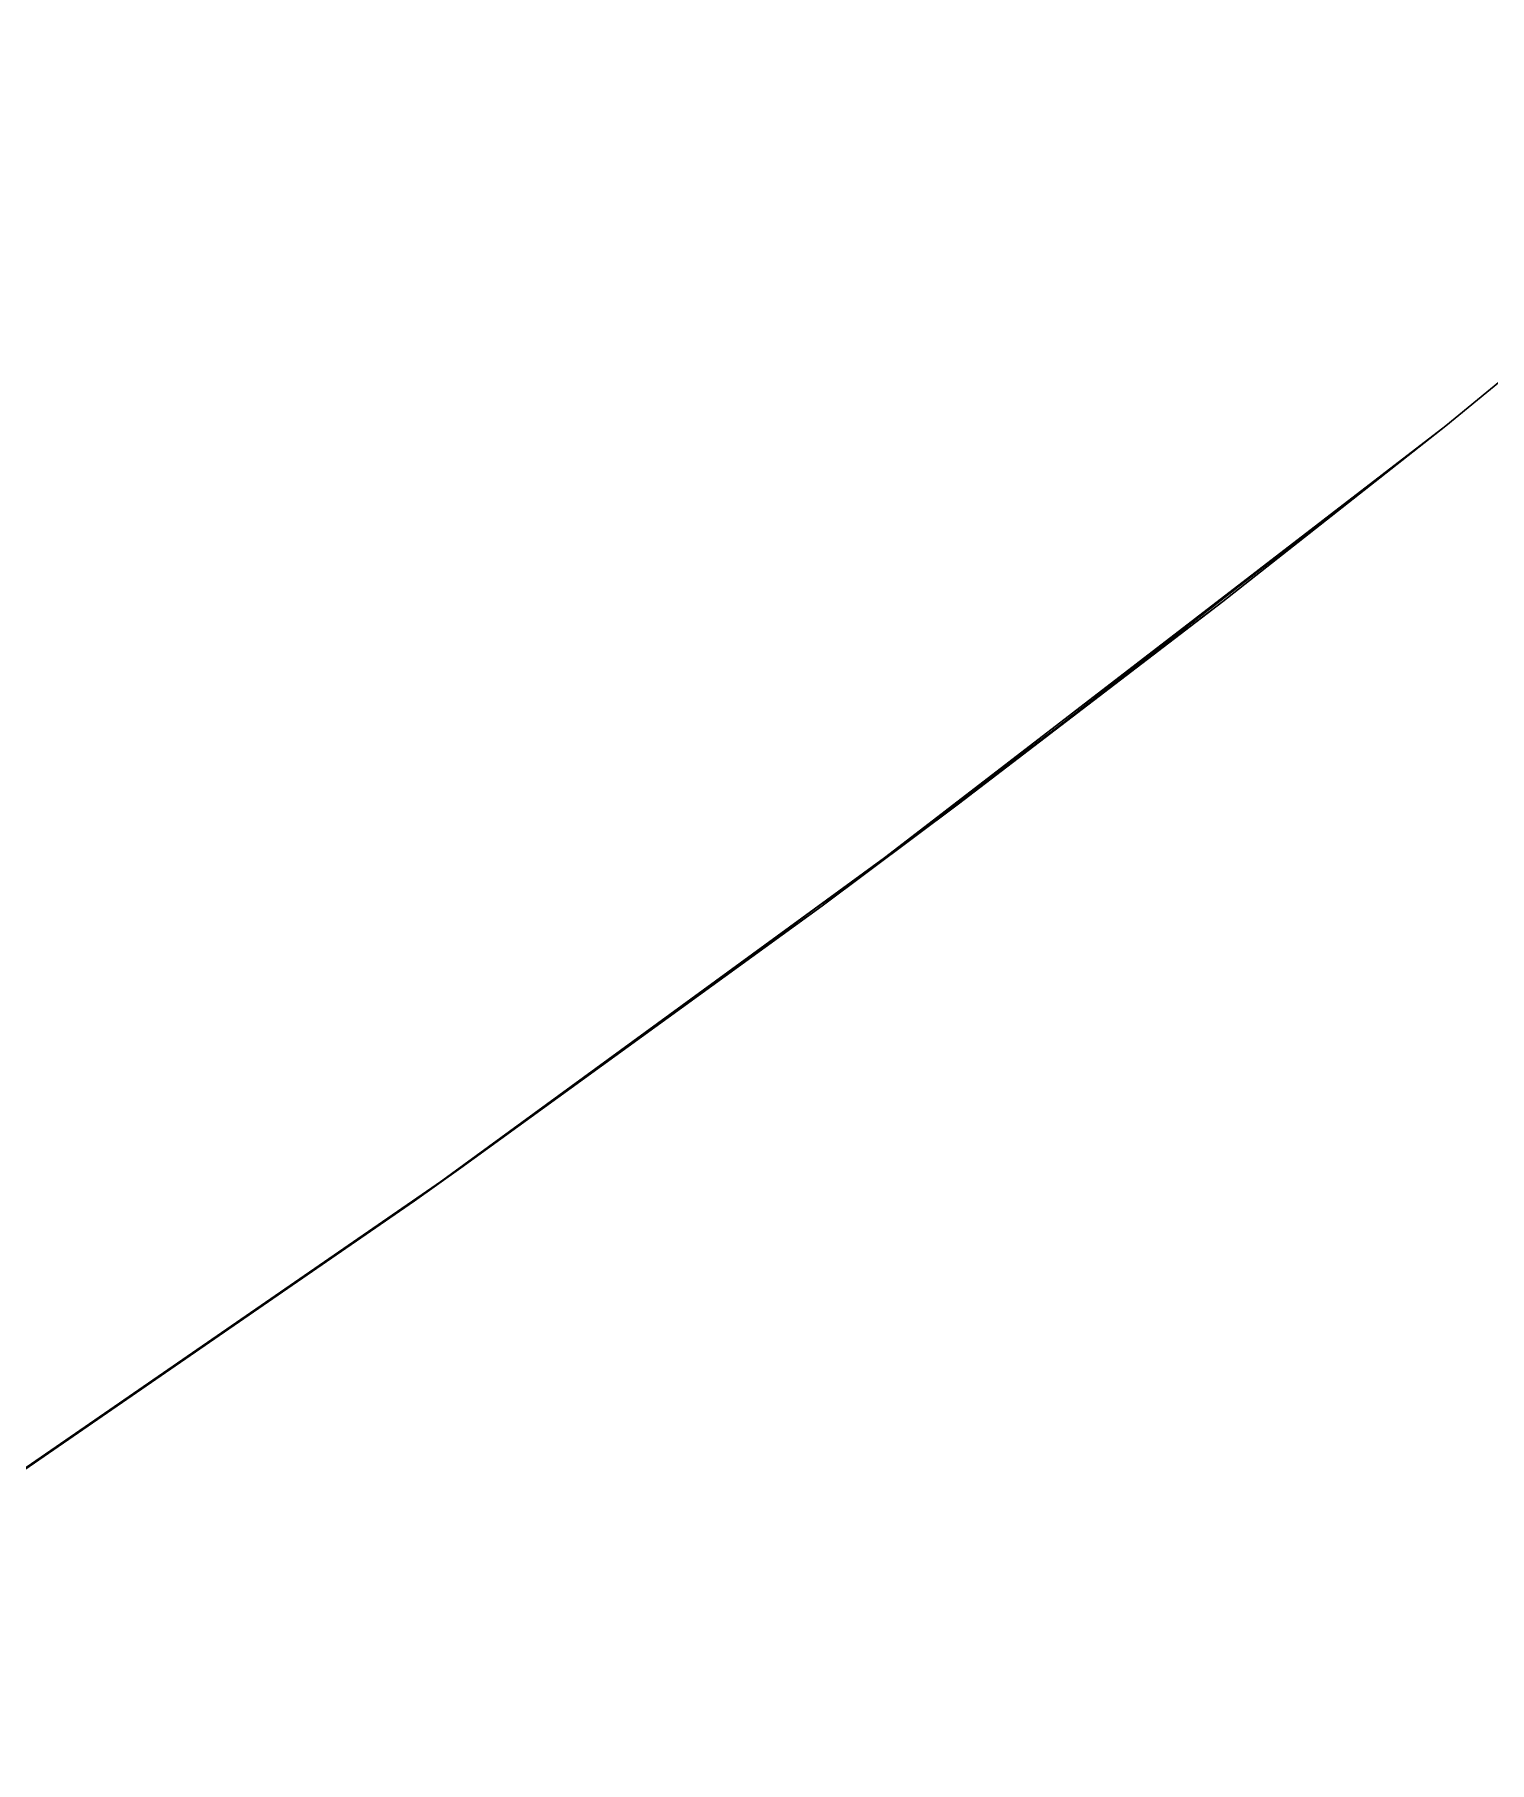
# Model space of a CAD drawing. Header units: metres. Extents: x -17.5 to 17.5, y -17.5 to 17.5.
# Drawn here: x 9.792 to 10.948, y -14.742 to -13.369 of the extents above; entities that cross this region are included whole.
import ezdxf

# ---------------------------------------------------------------- set-up
doc = ezdxf.new("R2010")
doc.units = ezdxf.units.M

msp = doc.modelspace()

# ---------------------------------------------------------------- meshes
at = {"layer": '10', "color": 1}
mesh = msp.add_polyface(dxfattribs=at)
corners = [(11.2921, -13.3693, -20), (11.2921, -13.3693, -19.5), (10.9133, -13.6803, -19.5), (10.9133, -13.6803, -20), (11.2921, -13.3693, -19), (10.9133, -13.6803, -19), (11.2921, -13.3693, -18.5), (10.9133, -13.6803, -18.5), (11.2921, -13.3693, -18), (10.9133, -13.6803, -18), (11.2921, -13.3693, -17.5), (10.9133, -13.6803, -17.5), (11.2921, -13.3693, -17), (10.9133, -13.6803, -17), (11.2921, -13.3693, -16.5), (10.9133, -13.6803, -16.5), (11.2921, -13.3693, -16), (10.9133, -13.6803, -16), (11.2921, -13.3693, 16), (11.2921, -13.3693, 16.5), (10.9133, -13.6803, 16.5), (10.9133, -13.6803, 16), (11.2921, -13.3693, 17), (10.9133, -13.6803, 17), (11.2921, -13.3693, 17.5), (10.9133, -13.6803, 17.5), (11.2921, -13.3693, 18), (10.9133, -13.6803, 18), (11.2921, -13.3693, 18.5), (10.9133, -13.6803, 18.5), (11.2921, -13.3693, 19), (10.9133, -13.6803, 19), (11.2921, -13.3693, 19.5), (10.9133, -13.6803, 19.5), (10.9133, -13.6803, 20), (10.5259, -13.9806, 20), (11.2921, -13.3693, 20)]
mesh.append_faces([[corners[k] for k in face] for face in [(0, 1, 2), (3, 0, 2), (1, 4, 5), (2, 1, 5), (4, 6, 7), (5, 4, 7), (6, 8, 9), (7, 6, 9), (8, 10, 11), (9, 8, 11), (10, 12, 13), (11, 10, 13), (12, 14, 15), (13, 12, 15), (14, 16, 17), (15, 14, 17), (18, 19, 20), (21, 18, 20), (19, 22, 23), (20, 19, 23), (22, 24, 25), (23, 22, 25), (24, 26, 27), (25, 24, 27), (26, 28, 29), (27, 26, 29), (28, 30, 31), (29, 28, 31), (30, 32, 33), (31, 30, 33), (33, 34, 35), (32, 36, 34), (33, 32, 34)]], dxfattribs={"color": 1})
mesh = msp.add_polyface(dxfattribs=at)
corners = [(10.5259, -13.9806, -20), (10.9133, -13.6803, -20), (10.5259, -13.9806, -19.5), (10.7361, -13.8197, -15.5), (10.7361, -13.8197, -15), (10.4175, -14.0615, -15), (10.7361, -13.8197, -14.5), (10.4175, -14.0615, -14.5), (10.7361, -13.8197, -14), (10.4175, -14.0615, -14), (10.7361, -13.8197, -13.5), (10.4175, -14.0615, -13.5), (10.7361, -13.8197, -13), (10.4175, -14.0615, -13), (10.7361, -13.8197, -12.5), (10.4175, -14.0615, -12.5), (10.7361, -13.8197, -12), (10.4175, -14.0615, -12), (10.7361, -13.8197, -11.5), (10.4175, -14.0615, -11.5), (10.7361, -13.8197, -11), (10.4175, -14.0615, -11), (10.7361, -13.8197, -10.5), (10.4175, -14.0615, -10.5), (10.7361, -13.8197, -10), (10.4175, -14.0615, -10), (10.7361, -13.8197, -9.5), (10.4175, -14.0615, -9.5), (10.7361, -13.8197, -9), (10.4175, -14.0615, -9), (10.7361, -13.8197, -8.5), (10.4175, -14.0615, -8.5), (10.7361, -13.8197, -8), (10.4175, -14.0615, -8), (10.7361, -13.8197, -7.5), (10.4175, -14.0615, -7.5), (10.7361, -13.8197, -7), (10.4175, -14.0615, -7), (10.7361, -13.8197, -6.5), (10.4175, -14.0615, -6.5), (10.7361, -13.8197, -6), (10.4175, -14.0615, -6), (10.7361, -13.8197, -5.5), (10.4175, -14.0615, -5.5), (10.7361, -13.8197, -5), (10.4175, -14.0615, -5), (10.7361, -13.8197, -4.5), (10.4175, -14.0615, -4.5), (10.7361, -13.8197, -4), (10.4175, -14.0615, -4), (10.7361, -13.8197, -3.5), (10.4175, -14.0615, -3.5), (10.7361, -13.8197, -3), (10.4175, -14.0615, -3), (10.7361, -13.8197, -2.5), (10.4175, -14.0615, -2.5), (10.7361, -13.8197, -2), (10.4175, -14.0615, -2), (10.7361, -13.8197, -1.5), (10.4175, -14.0615, -1.5), (10.7361, -13.8197, -1), (10.4175, -14.0615, -1), (10.7361, -13.8197, -0.5), (10.4175, -14.0615, -0.5), (10.7361, -13.8197), (10.4175, -14.0615), (10.7361, -13.8197, 0.5), (10.4175, -14.0615, 0.5), (10.7361, -13.8197, 1), (10.4175, -14.0615, 1), (10.7361, -13.8197, 1.5), (10.4175, -14.0615, 1.5), (10.7361, -13.8197, 2), (10.4175, -14.0615, 2), (10.7361, -13.8197, 2.5), (10.4175, -14.0615, 2.5), (10.7361, -13.8197, 3), (10.4175, -14.0615, 3), (10.7361, -13.8197, 3.5), (10.4175, -14.0615, 3.5), (10.7361, -13.8197, 4), (10.4175, -14.0615, 4), (10.7361, -13.8197, 4.5), (10.4175, -14.0615, 4.5), (10.7361, -13.8197, 5), (10.4175, -14.0615, 5), (10.7361, -13.8197, 5.5), (10.4175, -14.0615, 5.5), (10.7361, -13.8197, 6), (10.4175, -14.0615, 6), (10.7361, -13.8197, 6.5), (10.4175, -14.0615, 6.5), (10.7361, -13.8197, 7), (10.4175, -14.0615, 7), (10.7361, -13.8197, 7.5), (10.4175, -14.0615, 7.5), (10.7361, -13.8197, 8), (10.4175, -14.0615, 8), (10.7361, -13.8197, 8.5), (10.4175, -14.0615, 8.5), (10.7361, -13.8197, 9), (10.4175, -14.0615, 9), (10.7361, -13.8197, 9.5), (10.4175, -14.0615, 9.5), (10.7361, -13.8197, 10), (10.4175, -14.0615, 10), (10.7361, -13.8197, 10.5), (10.4175, -14.0615, 10.5), (10.7361, -13.8197, 11), (10.4175, -14.0615, 11), (10.7361, -13.8197, 11.5), (10.4175, -14.0615, 11.5), (10.7361, -13.8197, 12), (10.4175, -14.0615, 12), (10.7361, -13.8197, 12.5), (10.4175, -14.0615, 12.5), (10.7361, -13.8197, 13), (10.4175, -14.0615, 13), (10.7361, -13.8197, 13.5), (10.4175, -14.0615, 13.5), (10.7361, -13.8197, 14), (10.4175, -14.0615, 14), (10.7361, -13.8197, 14.5), (10.4175, -14.0615, 14.5), (10.7361, -13.8197, 15), (10.4175, -14.0615, 15), (10.7361, -13.8197, 15.5), (10.4175, -14.0615, 15.5), (10.5259, -13.9806, -16), (10.9133, -13.6803, -16), (10.4175, -14.0615, -15.5)]
mesh.append_faces([[corners[k] for k in face] for face in [(0, 1, 2), (3, 4, 5), (4, 6, 7), (6, 8, 9), (8, 10, 11), (10, 12, 13), (12, 14, 15), (14, 16, 17), (16, 18, 19), (18, 20, 21), (20, 22, 23), (22, 24, 25), (24, 26, 27), (26, 28, 29), (28, 30, 31), (30, 32, 33), (32, 34, 35), (34, 36, 37), (36, 38, 39), (38, 40, 41), (40, 42, 43), (42, 44, 45), (44, 46, 47), (46, 48, 49), (48, 50, 51), (50, 52, 53), (52, 54, 55), (54, 56, 57), (56, 58, 59), (58, 60, 61), (60, 62, 63), (62, 64, 65), (64, 66, 67), (66, 68, 69), (68, 70, 71), (70, 72, 73), (72, 74, 75), (74, 76, 77), (76, 78, 79), (78, 80, 81), (80, 82, 83), (82, 84, 85), (84, 86, 87), (86, 88, 89), (88, 90, 91), (90, 92, 93), (92, 94, 95), (94, 96, 97), (96, 98, 99), (98, 100, 101), (100, 102, 103), (102, 104, 105), (104, 106, 107), (106, 108, 109), (108, 110, 111), (110, 112, 113), (112, 114, 115), (114, 116, 117), (116, 118, 119), (118, 120, 121), (120, 122, 123), (122, 124, 125), (124, 126, 127), (128, 129, 130)]], dxfattribs={"color": 1})
mesh = msp.add_polyface(dxfattribs=at)
corners = [(10.9133, -13.6803, -20), (10.9133, -13.6803, -19.5), (10.5259, -13.9806, -19.5), (10.9133, -13.6803, -19), (10.5259, -13.9806, -19), (10.9133, -13.6803, -18.5), (10.5259, -13.9806, -18.5), (10.9133, -13.6803, -18), (10.5259, -13.9806, -18), (10.9133, -13.6803, -17.5), (10.5259, -13.9806, -17.5), (10.9133, -13.6803, -17), (10.5259, -13.9806, -17), (10.9133, -13.6803, -16.5), (10.5259, -13.9806, -16.5), (10.9133, -13.6803, -16), (10.5259, -13.9806, -16), (10.9133, -13.6803, 16), (10.9133, -13.6803, 16.5), (10.5259, -13.9806, 16.5), (10.5259, -13.9806, 16), (10.9133, -13.6803, 17), (10.5259, -13.9806, 17), (10.9133, -13.6803, 17.5), (10.5259, -13.9806, 17.5), (10.9133, -13.6803, 18), (10.5259, -13.9806, 18), (10.9133, -13.6803, 18.5), (10.5259, -13.9806, 18.5), (10.9133, -13.6803, 19), (10.5259, -13.9806, 19), (10.9133, -13.6803, 19.5), (10.5259, -13.9806, 19.5), (10.5259, -13.9806, 20), (10.7361, -13.8197, -15.5), (10.4175, -14.0615, -15.5), (10.7361, -13.8197, 15.5)]
mesh.append_faces([[corners[k] for k in face] for face in [(0, 1, 2), (1, 3, 4), (2, 1, 4), (3, 5, 6), (4, 3, 6), (5, 7, 8), (6, 5, 8), (7, 9, 10), (8, 7, 10), (9, 11, 12), (10, 9, 12), (11, 13, 14), (12, 11, 14), (13, 15, 16), (14, 13, 16), (17, 18, 19), (20, 17, 19), (18, 21, 22), (19, 18, 22), (21, 23, 24), (22, 21, 24), (23, 25, 26), (24, 23, 26), (25, 27, 28), (26, 25, 28), (27, 29, 30), (28, 27, 30), (29, 31, 32), (30, 29, 32), (32, 31, 33), (15, 34, 35), (36, 17, 20)]], dxfattribs={"color": 1})
mesh = msp.add_polyface(dxfattribs=at)
corners = [(10.4175, -14.0615, -15.5), (10.7361, -13.8197, -15.5), (10.4175, -14.0615, -15), (10.7361, -13.8197, -15), (10.4175, -14.0615, -14.5), (10.7361, -13.8197, -14.5), (10.4175, -14.0615, -14), (10.7361, -13.8197, -14), (10.4175, -14.0615, -13.5), (10.7361, -13.8197, -13.5), (10.4175, -14.0615, -13), (10.7361, -13.8197, -13), (10.4175, -14.0615, -12.5), (10.7361, -13.8197, -12.5), (10.4175, -14.0615, -12), (10.7361, -13.8197, -12), (10.4175, -14.0615, -11.5), (10.7361, -13.8197, -11.5), (10.4175, -14.0615, -11), (10.7361, -13.8197, -11), (10.4175, -14.0615, -10.5), (10.7361, -13.8197, -10.5), (10.4175, -14.0615, -10), (10.7361, -13.8197, -10), (10.4175, -14.0615, -9.5), (10.7361, -13.8197, -9.5), (10.4175, -14.0615, -9), (10.7361, -13.8197, -9), (10.4175, -14.0615, -8.5), (10.7361, -13.8197, -8.5), (10.4175, -14.0615, -8), (10.7361, -13.8197, -8), (10.4175, -14.0615, -7.5), (10.7361, -13.8197, -7.5), (10.4175, -14.0615, -7), (10.7361, -13.8197, -7), (10.4175, -14.0615, -6.5), (10.7361, -13.8197, -6.5), (10.4175, -14.0615, -6), (10.7361, -13.8197, -6), (10.4175, -14.0615, -5.5), (10.7361, -13.8197, -5.5), (10.4175, -14.0615, -5), (10.7361, -13.8197, -5), (10.4175, -14.0615, -4.5), (10.7361, -13.8197, -4.5), (10.4175, -14.0615, -4), (10.7361, -13.8197, -4), (10.4175, -14.0615, -3.5), (10.7361, -13.8197, -3.5), (10.4175, -14.0615, -3), (10.7361, -13.8197, -3), (10.4175, -14.0615, -2.5), (10.7361, -13.8197, -2.5), (10.4175, -14.0615, -2), (10.7361, -13.8197, -2), (10.4175, -14.0615, -1.5), (10.7361, -13.8197, -1.5), (10.4175, -14.0615, -1), (10.7361, -13.8197, -1), (10.4175, -14.0615, -0.5), (10.5259, -13.9806, 19), (10.5259, -13.9806, 19.5), (10.1302, -14.2699, 19.5), (10.5259, -13.9806, 20), (10.1302, -14.2699, 20)]
mesh.append_faces([[corners[k] for k in face] for face in [(0, 1, 2), (2, 3, 4), (4, 5, 6), (6, 7, 8), (8, 9, 10), (10, 11, 12), (12, 13, 14), (14, 15, 16), (16, 17, 18), (18, 19, 20), (20, 21, 22), (22, 23, 24), (24, 25, 26), (26, 27, 28), (28, 29, 30), (30, 31, 32), (32, 33, 34), (34, 35, 36), (36, 37, 38), (38, 39, 40), (40, 41, 42), (42, 43, 44), (44, 45, 46), (46, 47, 48), (48, 49, 50), (50, 51, 52), (52, 53, 54), (54, 55, 56), (56, 57, 58), (58, 59, 60), (61, 62, 63), (62, 64, 65)]], dxfattribs={"color": 1})
mesh = msp.add_polyface(dxfattribs=at)
corners = [(10.4175, -14.0615, -0.5), (10.7361, -13.8197, -0.5), (10.4175, -14.0615), (10.7361, -13.8197), (10.4175, -14.0615, 0.5), (10.7361, -13.8197, 0.5), (10.4175, -14.0615, 1), (10.7361, -13.8197, 1), (10.4175, -14.0615, 1.5), (10.7361, -13.8197, 1.5), (10.4175, -14.0615, 2), (10.7361, -13.8197, 2), (10.4175, -14.0615, 2.5), (10.7361, -13.8197, 2.5), (10.4175, -14.0615, 3), (10.7361, -13.8197, 3), (10.4175, -14.0615, 3.5), (10.7361, -13.8197, 3.5), (10.4175, -14.0615, 4), (10.7361, -13.8197, 4), (10.4175, -14.0615, 4.5), (10.7361, -13.8197, 4.5), (10.4175, -14.0615, 5), (10.7361, -13.8197, 5), (10.4175, -14.0615, 5.5), (10.7361, -13.8197, 5.5), (10.4175, -14.0615, 6), (10.7361, -13.8197, 6), (10.4175, -14.0615, 6.5), (10.7361, -13.8197, 6.5), (10.4175, -14.0615, 7), (10.7361, -13.8197, 7), (10.4175, -14.0615, 7.5), (10.7361, -13.8197, 7.5), (10.4175, -14.0615, 8), (10.7361, -13.8197, 8), (10.4175, -14.0615, 8.5), (10.7361, -13.8197, 8.5), (10.4175, -14.0615, 9), (10.7361, -13.8197, 9), (10.4175, -14.0615, 9.5), (10.7361, -13.8197, 9.5), (10.4175, -14.0615, 10), (10.7361, -13.8197, 10), (10.4175, -14.0615, 10.5), (10.7361, -13.8197, 10.5), (10.4175, -14.0615, 11), (10.7361, -13.8197, 11), (10.4175, -14.0615, 11.5), (10.7361, -13.8197, 11.5), (10.4175, -14.0615, 12), (10.7361, -13.8197, 12), (10.4175, -14.0615, 12.5), (10.7361, -13.8197, 12.5), (10.4175, -14.0615, 13), (10.7361, -13.8197, 13), (10.4175, -14.0615, 13.5), (10.7361, -13.8197, 13.5), (10.4175, -14.0615, 14), (10.7361, -13.8197, 14), (10.4175, -14.0615, 14.5), (10.7361, -13.8197, 14.5), (10.4175, -14.0615, 15), (10.7361, -13.8197, 15), (10.4175, -14.0615, 15.5), (10.7361, -13.8197, 15.5), (10.5259, -13.9806, 16)]
mesh.append_faces([[corners[k] for k in face] for face in [(0, 1, 2), (2, 3, 4), (4, 5, 6), (6, 7, 8), (8, 9, 10), (10, 11, 12), (12, 13, 14), (14, 15, 16), (16, 17, 18), (18, 19, 20), (20, 21, 22), (22, 23, 24), (24, 25, 26), (26, 27, 28), (28, 29, 30), (30, 31, 32), (32, 33, 34), (34, 35, 36), (36, 37, 38), (38, 39, 40), (40, 41, 42), (42, 43, 44), (44, 45, 46), (46, 47, 48), (48, 49, 50), (50, 51, 52), (52, 53, 54), (54, 55, 56), (56, 57, 58), (58, 59, 60), (60, 61, 62), (62, 63, 64), (64, 65, 66)]], dxfattribs={"color": 1})
mesh = msp.add_polyface(dxfattribs=at)
corners = [(10.1302, -14.2699, -20), (10.5259, -13.9806, -20), (10.1302, -14.2699, -19.5), (10.5259, -13.9806, -19.5), (10.1302, -14.2699, -19), (10.5259, -13.9806, -19), (10.1302, -14.2699, -18.5), (10.5259, -13.9806, -18.5), (10.1302, -14.2699, -18), (10.5259, -13.9806, -18), (10.1302, -14.2699, -17.5), (10.5259, -13.9806, -17.5), (10.1302, -14.2699, -17), (10.5259, -13.9806, -17), (10.1302, -14.2699, -16.5), (10.5259, -13.9806, -16.5), (10.1302, -14.2699, -16), (10.4175, -14.0615, -15.5), (10.4175, -14.0615, -15), (10.0934, -14.2959, -15), (10.4175, -14.0615, -14.5), (10.0934, -14.2959, -14.5), (10.4175, -14.0615, -14), (10.0934, -14.2959, -14), (10.4175, -14.0615, -13.5), (10.0934, -14.2959, -13.5), (10.4175, -14.0615, -13), (10.0934, -14.2959, -13), (10.4175, -14.0615, -12.5), (10.0934, -14.2959, -12.5), (10.4175, -14.0615, -12), (10.0934, -14.2959, -12), (10.4175, -14.0615, -11.5), (10.0934, -14.2959, -11.5), (10.4175, -14.0615, -11), (10.0934, -14.2959, -11), (10.4175, -14.0615, -10.5), (10.0934, -14.2959, -10.5), (10.4175, -14.0615, -10), (10.0934, -14.2959, -10), (10.4175, -14.0615, -9.5), (10.0934, -14.2959, -9.5), (10.4175, -14.0615, -9), (10.0934, -14.2959, -9), (10.4175, -14.0615, -8.5), (10.0934, -14.2959, -8.5), (10.0934, -14.2959, 15), (10.4175, -14.0615, 15), (10.0934, -14.2959, 15.5), (10.1302, -14.2699, 16), (10.5259, -13.9806, 16), (10.1302, -14.2699, 16.5), (10.5259, -13.9806, 16.5), (10.1302, -14.2699, 17), (10.5259, -13.9806, 17), (10.1302, -14.2699, 17.5), (10.5259, -13.9806, 17.5), (10.1302, -14.2699, 18), (10.5259, -13.9806, 18), (10.1302, -14.2699, 18.5), (10.5259, -13.9806, 18.5), (10.1302, -14.2699, 19), (10.5259, -13.9806, 19), (10.1302, -14.2699, 19.5), (10.5259, -13.9806, 19.5), (10.1302, -14.2699, 20), (10.5259, -13.9806, -16), (10.0934, -14.2959, -15.5), (10.4175, -14.0615, 15.5)]
mesh.append_faces([[corners[k] for k in face] for face in [(0, 1, 2), (2, 3, 4), (4, 5, 6), (6, 7, 8), (8, 9, 10), (10, 11, 12), (12, 13, 14), (14, 15, 16), (17, 18, 19), (18, 20, 21), (20, 22, 23), (22, 24, 25), (24, 26, 27), (26, 28, 29), (28, 30, 31), (30, 32, 33), (32, 34, 35), (34, 36, 37), (36, 38, 39), (38, 40, 41), (40, 42, 43), (42, 44, 45), (46, 47, 48), (49, 50, 51), (51, 52, 53), (53, 54, 55), (55, 56, 57), (57, 58, 59), (59, 60, 61), (61, 62, 63), (63, 64, 65), (16, 66, 67), (48, 68, 49)]], dxfattribs={"color": 1})
mesh = msp.add_polyface(dxfattribs=at)
corners = [(10.5259, -13.9806, -20), (10.5259, -13.9806, -19.5), (10.1302, -14.2699, -19.5), (10.5259, -13.9806, -19), (10.1302, -14.2699, -19), (10.5259, -13.9806, -18.5), (10.1302, -14.2699, -18.5), (10.5259, -13.9806, -18), (10.1302, -14.2699, -18), (10.5259, -13.9806, -17.5), (10.1302, -14.2699, -17.5), (10.5259, -13.9806, -17), (10.1302, -14.2699, -17), (10.5259, -13.9806, -16.5), (10.1302, -14.2699, -16.5), (10.5259, -13.9806, -16), (10.1302, -14.2699, -16), (10.4175, -14.0615, -8.5), (10.4175, -14.0615, -8), (10.0934, -14.2959, -8), (10.4175, -14.0615, -7.5), (10.0934, -14.2959, -7.5), (10.4175, -14.0615, -7), (10.0934, -14.2959, -7), (10.4175, -14.0615, -6.5), (10.0934, -14.2959, -6.5), (10.4175, -14.0615, -6), (10.0934, -14.2959, -6), (10.4175, -14.0615, -5.5), (10.0934, -14.2959, -5.5), (10.4175, -14.0615, -5), (10.0934, -14.2959, -5), (10.4175, -14.0615, -4.5), (10.0934, -14.2959, -4.5), (10.4175, -14.0615, -4), (10.0934, -14.2959, -4), (10.4175, -14.0615, -3.5), (10.0934, -14.2959, -3.5), (10.4175, -14.0615, -3), (10.0934, -14.2959, -3), (10.4175, -14.0615, -2.5), (10.0934, -14.2959, -2.5), (10.4175, -14.0615, -2), (10.0934, -14.2959, -2), (10.4175, -14.0615, -1.5), (10.0934, -14.2959, -1.5), (10.4175, -14.0615, -1), (10.0934, -14.2959, -1), (10.4175, -14.0615, -0.5), (10.0934, -14.2959, -0.5), (10.4175, -14.0615), (10.0934, -14.2959), (10.4175, -14.0615, 0.5), (10.0934, -14.2959, 0.5), (10.4175, -14.0615, 1), (10.0934, -14.2959, 1), (10.4175, -14.0615, 1.5), (10.0934, -14.2959, 1.5), (10.4175, -14.0615, 2), (10.0934, -14.2959, 2), (10.4175, -14.0615, 2.5), (10.0934, -14.2959, 2.5), (10.4175, -14.0615, 3), (10.0934, -14.2959, 3), (10.4175, -14.0615, 3.5), (10.0934, -14.2959, 3.5), (10.4175, -14.0615, 4), (10.0934, -14.2959, 4), (10.4175, -14.0615, 4.5), (10.0934, -14.2959, 4.5), (10.4175, -14.0615, 5), (10.0934, -14.2959, 5), (10.4175, -14.0615, 5.5), (10.0934, -14.2959, 5.5), (10.4175, -14.0615, 6), (10.0934, -14.2959, 6), (10.4175, -14.0615, 6.5), (10.0934, -14.2959, 6.5), (10.4175, -14.0615, 7), (10.0934, -14.2959, 7), (10.4175, -14.0615, 7.5), (10.0934, -14.2959, 7.5), (10.4175, -14.0615, 8), (10.0934, -14.2959, 8), (10.4175, -14.0615, 8.5), (10.0934, -14.2959, 8.5), (10.4175, -14.0615, 9), (10.0934, -14.2959, 9), (10.4175, -14.0615, 9.5), (10.0934, -14.2959, 9.5), (10.4175, -14.0615, 10), (10.0934, -14.2959, 10), (10.4175, -14.0615, 10.5), (10.0934, -14.2959, 10.5), (10.4175, -14.0615, 11), (10.0934, -14.2959, 11), (10.4175, -14.0615, 11.5), (10.0934, -14.2959, 11.5), (10.4175, -14.0615, 12), (10.0934, -14.2959, 12), (10.4175, -14.0615, 12.5), (10.0934, -14.2959, 12.5), (10.4175, -14.0615, 13), (10.0934, -14.2959, 13), (10.4175, -14.0615, 13.5), (10.0934, -14.2959, 13.5), (10.4175, -14.0615, 14), (10.0934, -14.2959, 14), (10.4175, -14.0615, 14.5), (10.0934, -14.2959, 14.5), (10.4175, -14.0615, 15), (10.0934, -14.2959, 15), (10.4175, -14.0615, 15.5), (10.0934, -14.2959, 15.5), (10.5259, -13.9806, 16), (10.5259, -13.9806, 16.5), (10.1302, -14.2699, 16.5), (10.5259, -13.9806, 17), (10.1302, -14.2699, 17), (10.5259, -13.9806, 17.5), (10.1302, -14.2699, 17.5), (10.5259, -13.9806, 18), (10.1302, -14.2699, 18), (10.5259, -13.9806, 18.5), (10.1302, -14.2699, 18.5), (10.5259, -13.9806, 19), (10.1302, -14.2699, 19), (10.4175, -14.0615, -15.5), (10.0934, -14.2959, -15.5), (10.1302, -14.2699, 16)]
mesh.append_faces([[corners[k] for k in face] for face in [(0, 1, 2), (1, 3, 4), (3, 5, 6), (5, 7, 8), (7, 9, 10), (9, 11, 12), (11, 13, 14), (13, 15, 16), (17, 18, 19), (18, 20, 21), (20, 22, 23), (22, 24, 25), (24, 26, 27), (26, 28, 29), (28, 30, 31), (30, 32, 33), (32, 34, 35), (34, 36, 37), (36, 38, 39), (38, 40, 41), (40, 42, 43), (42, 44, 45), (44, 46, 47), (46, 48, 49), (48, 50, 51), (50, 52, 53), (52, 54, 55), (54, 56, 57), (56, 58, 59), (58, 60, 61), (60, 62, 63), (62, 64, 65), (64, 66, 67), (66, 68, 69), (68, 70, 71), (70, 72, 73), (72, 74, 75), (74, 76, 77), (76, 78, 79), (78, 80, 81), (80, 82, 83), (82, 84, 85), (84, 86, 87), (86, 88, 89), (88, 90, 91), (90, 92, 93), (92, 94, 95), (94, 96, 97), (96, 98, 99), (98, 100, 101), (100, 102, 103), (102, 104, 105), (104, 106, 107), (106, 108, 109), (108, 110, 111), (110, 112, 113), (114, 115, 116), (115, 117, 118), (117, 119, 120), (119, 121, 122), (121, 123, 124), (123, 125, 126), (15, 127, 128), (112, 114, 129)]], dxfattribs={"color": 1})
mesh = msp.add_polyface(dxfattribs=at)
corners = [(10.1302, -14.2699, -20), (10.1302, -14.2699, -19.5), (9.7266, -14.548, -19.5), (10.1302, -14.2699, -19), (9.7266, -14.548, -19), (10.1302, -14.2699, -18.5), (9.7266, -14.548, -18.5), (10.1302, -14.2699, -18), (9.7266, -14.548, -18), (10.1302, -14.2699, -17.5), (9.7266, -14.548, -17.5), (10.1302, -14.2699, -17), (9.7266, -14.548, -17), (10.1302, -14.2699, -16.5), (9.7266, -14.548, -16.5), (10.1302, -14.2699, -16), (9.7266, -14.548, -16), (10.0934, -14.2959, -15.5), (10.4175, -14.0615, -15.5), (10.0934, -14.2959, -15), (10.4175, -14.0615, -15), (10.0934, -14.2959, -14.5), (10.4175, -14.0615, -14.5), (10.0934, -14.2959, -14), (10.4175, -14.0615, -14), (10.0934, -14.2959, -13.5), (10.4175, -14.0615, -13.5), (10.0934, -14.2959, -13), (10.4175, -14.0615, -13), (10.0934, -14.2959, -12.5), (10.4175, -14.0615, -12.5), (10.0934, -14.2959, -12), (10.4175, -14.0615, -12), (10.0934, -14.2959, -11.5), (10.4175, -14.0615, -11.5), (10.0934, -14.2959, -11), (10.4175, -14.0615, -11), (10.0934, -14.2959, -10.5), (10.4175, -14.0615, -10.5), (10.0934, -14.2959, -10), (10.4175, -14.0615, -10), (10.0934, -14.2959, -9.5), (10.4175, -14.0615, -9.5), (10.0934, -14.2959, -9), (10.4175, -14.0615, -9), (10.0934, -14.2959, -8.5), (10.4175, -14.0615, -8.5), (10.0934, -14.2959, -8), (10.4175, -14.0615, -8), (10.0934, -14.2959, -7.5), (10.4175, -14.0615, -7.5), (10.0934, -14.2959, -7), (10.4175, -14.0615, -7), (10.0934, -14.2959, -6.5), (10.4175, -14.0615, -6.5), (10.0934, -14.2959, -6), (10.4175, -14.0615, -6), (10.0934, -14.2959, -5.5), (10.4175, -14.0615, -5.5), (10.0934, -14.2959, -5), (10.4175, -14.0615, -5), (10.0934, -14.2959, -4.5), (10.4175, -14.0615, -4.5), (10.0934, -14.2959, -4), (10.4175, -14.0615, -4), (10.0934, -14.2959, -3.5), (10.4175, -14.0615, -3.5), (10.0934, -14.2959, -3), (10.4175, -14.0615, -3), (10.0934, -14.2959, -2.5), (10.4175, -14.0615, -2.5), (10.0934, -14.2959, -2), (10.4175, -14.0615, -2), (10.0934, -14.2959, -1.5), (10.4175, -14.0615, -1.5), (10.0934, -14.2959, -1), (10.0934, -14.2959, 6.5), (10.0934, -14.2959, 7), (9.764, -14.5229, 7), (10.0934, -14.2959, 7.5), (9.764, -14.5229, 7.5), (10.0934, -14.2959, 8), (9.764, -14.5229, 8), (10.0934, -14.2959, 8.5), (9.764, -14.5229, 8.5), (10.0934, -14.2959, 9), (9.764, -14.5229, 9), (10.0934, -14.2959, 9.5), (9.764, -14.5229, 9.5), (10.0934, -14.2959, 10), (9.764, -14.5229, 10), (10.0934, -14.2959, 10.5), (9.764, -14.5229, 10.5), (10.0934, -14.2959, 11), (9.764, -14.5229, 11), (10.0934, -14.2959, 11.5), (9.764, -14.5229, 11.5), (10.0934, -14.2959, 12), (9.764, -14.5229, 12), (10.0934, -14.2959, 12.5), (9.764, -14.5229, 12.5), (10.0934, -14.2959, 13), (9.764, -14.5229, 13), (10.0934, -14.2959, 13.5), (9.764, -14.5229, 13.5), (10.0934, -14.2959, 14), (9.764, -14.5229, 14), (10.0934, -14.2959, 14.5), (9.764, -14.5229, 14.5), (10.0934, -14.2959, 15), (9.764, -14.5229, 15), (10.0934, -14.2959, 15.5), (9.764, -14.5229, 15.5), (10.1302, -14.2699, 16), (10.1302, -14.2699, 16.5), (9.7266, -14.548, 16.5), (10.1302, -14.2699, 17), (9.7266, -14.548, 17), (10.1302, -14.2699, 17.5), (9.7266, -14.548, 17.5), (10.1302, -14.2699, 18), (9.7266, -14.548, 18), (10.1302, -14.2699, 18.5), (9.7266, -14.548, 18.5), (10.1302, -14.2699, 19), (9.7266, -14.548, 19), (10.1302, -14.2699, 19.5), (9.7266, -14.548, 19.5), (10.1302, -14.2699, 20), (9.7266, -14.548, 20), (9.764, -14.5229, -15.5)]
mesh.append_faces([[corners[k] for k in face] for face in [(0, 1, 2), (1, 3, 4), (3, 5, 6), (5, 7, 8), (7, 9, 10), (9, 11, 12), (11, 13, 14), (13, 15, 16), (17, 18, 19), (19, 20, 21), (21, 22, 23), (23, 24, 25), (25, 26, 27), (27, 28, 29), (29, 30, 31), (31, 32, 33), (33, 34, 35), (35, 36, 37), (37, 38, 39), (39, 40, 41), (41, 42, 43), (43, 44, 45), (45, 46, 47), (47, 48, 49), (49, 50, 51), (51, 52, 53), (53, 54, 55), (55, 56, 57), (57, 58, 59), (59, 60, 61), (61, 62, 63), (63, 64, 65), (65, 66, 67), (67, 68, 69), (69, 70, 71), (71, 72, 73), (73, 74, 75), (76, 77, 78), (77, 79, 80), (79, 81, 82), (81, 83, 84), (83, 85, 86), (85, 87, 88), (87, 89, 90), (89, 91, 92), (91, 93, 94), (93, 95, 96), (95, 97, 98), (97, 99, 100), (99, 101, 102), (101, 103, 104), (103, 105, 106), (105, 107, 108), (107, 109, 110), (109, 111, 112), (113, 114, 115), (114, 116, 117), (116, 118, 119), (118, 120, 121), (120, 122, 123), (122, 124, 125), (124, 126, 127), (126, 128, 129), (15, 17, 130)]], dxfattribs={"color": 1})
mesh = msp.add_polyface(dxfattribs=at)
corners = [(10.0934, -14.2959, -1), (10.4175, -14.0615, -1), (10.0934, -14.2959, -0.5), (10.4175, -14.0615, -0.5), (10.0934, -14.2959), (10.4175, -14.0615), (10.0934, -14.2959, 0.5), (10.4175, -14.0615, 0.5), (10.0934, -14.2959, 1), (10.4175, -14.0615, 1), (10.0934, -14.2959, 1.5), (10.4175, -14.0615, 1.5), (10.0934, -14.2959, 2), (10.4175, -14.0615, 2), (10.0934, -14.2959, 2.5), (10.4175, -14.0615, 2.5), (10.0934, -14.2959, 3), (10.4175, -14.0615, 3), (10.0934, -14.2959, 3.5), (10.4175, -14.0615, 3.5), (10.0934, -14.2959, 4), (10.4175, -14.0615, 4), (10.0934, -14.2959, 4.5), (10.4175, -14.0615, 4.5), (10.0934, -14.2959, 5), (10.4175, -14.0615, 5), (10.0934, -14.2959, 5.5), (10.4175, -14.0615, 5.5), (10.0934, -14.2959, 6), (10.4175, -14.0615, 6), (10.0934, -14.2959, 6.5), (10.4175, -14.0615, 6.5), (10.0934, -14.2959, 7), (10.4175, -14.0615, 7), (10.0934, -14.2959, 7.5), (10.4175, -14.0615, 7.5), (10.0934, -14.2959, 8), (10.4175, -14.0615, 8), (10.0934, -14.2959, 8.5), (10.4175, -14.0615, 8.5), (10.0934, -14.2959, 9), (10.4175, -14.0615, 9), (10.0934, -14.2959, 9.5), (10.4175, -14.0615, 9.5), (10.0934, -14.2959, 10), (10.4175, -14.0615, 10), (10.0934, -14.2959, 10.5), (10.4175, -14.0615, 10.5), (10.0934, -14.2959, 11), (10.4175, -14.0615, 11), (10.0934, -14.2959, 11.5), (10.4175, -14.0615, 11.5), (10.0934, -14.2959, 12), (10.4175, -14.0615, 12), (10.0934, -14.2959, 12.5), (10.4175, -14.0615, 12.5), (10.0934, -14.2959, 13), (10.4175, -14.0615, 13), (10.0934, -14.2959, 13.5), (10.4175, -14.0615, 13.5), (10.0934, -14.2959, 14), (10.4175, -14.0615, 14), (10.0934, -14.2959, 14.5), (10.4175, -14.0615, 14.5), (10.0934, -14.2959, 15)]
mesh.append_faces([[corners[k] for k in face] for face in [(0, 1, 2), (2, 3, 4), (4, 5, 6), (6, 7, 8), (8, 9, 10), (10, 11, 12), (12, 13, 14), (14, 15, 16), (16, 17, 18), (18, 19, 20), (20, 21, 22), (22, 23, 24), (24, 25, 26), (26, 27, 28), (28, 29, 30), (30, 31, 32), (32, 33, 34), (34, 35, 36), (36, 37, 38), (38, 39, 40), (40, 41, 42), (42, 43, 44), (44, 45, 46), (46, 47, 48), (48, 49, 50), (50, 51, 52), (52, 53, 54), (54, 55, 56), (56, 57, 58), (58, 59, 60), (60, 61, 62), (62, 63, 64)]], dxfattribs={"color": 1})
mesh = msp.add_polyface(dxfattribs=at)
corners = [(9.7266, -14.548, -20), (10.1302, -14.2699, -20), (9.7266, -14.548, -19.5), (10.1302, -14.2699, -19.5), (9.7266, -14.548, -19), (10.1302, -14.2699, -19), (9.7266, -14.548, -18.5), (10.1302, -14.2699, -18.5), (9.7266, -14.548, -18), (10.1302, -14.2699, -18), (9.7266, -14.548, -17.5), (10.1302, -14.2699, -17.5), (9.7266, -14.548, -17), (10.1302, -14.2699, -17), (9.7266, -14.548, -16.5), (10.1302, -14.2699, -16.5), (9.7266, -14.548, -16), (9.764, -14.5229, -15.5), (10.0934, -14.2959, -15.5), (9.764, -14.5229, -15), (10.0934, -14.2959, -15), (9.764, -14.5229, -14.5), (10.0934, -14.2959, -14.5), (9.764, -14.5229, -14), (10.0934, -14.2959, -14), (9.764, -14.5229, -13.5), (10.0934, -14.2959, -13.5), (9.764, -14.5229, -13), (10.0934, -14.2959, -13), (9.764, -14.5229, -12.5), (10.0934, -14.2959, -12.5), (9.764, -14.5229, -12), (10.0934, -14.2959, -12), (9.764, -14.5229, -11.5), (10.0934, -14.2959, -11.5), (9.764, -14.5229, -11), (10.0934, -14.2959, -11), (9.764, -14.5229, -10.5), (10.0934, -14.2959, -10.5), (9.764, -14.5229, -10), (10.0934, -14.2959, -10), (9.764, -14.5229, -9.5), (10.0934, -14.2959, -9.5), (9.764, -14.5229, -9), (10.0934, -14.2959, -9), (9.764, -14.5229, -8.5), (10.0934, -14.2959, -8.5), (9.764, -14.5229, -8), (10.0934, -14.2959, -8), (9.764, -14.5229, -7.5), (10.0934, -14.2959, -7.5), (9.764, -14.5229, -7), (10.0934, -14.2959, -7), (9.764, -14.5229, -6.5), (10.0934, -14.2959, -6.5), (9.764, -14.5229, -6), (10.0934, -14.2959, -6), (9.764, -14.5229, -5.5), (10.0934, -14.2959, -5.5), (9.764, -14.5229, -5), (10.0934, -14.2959, -5), (9.764, -14.5229, -4.5), (10.0934, -14.2959, -4.5), (9.764, -14.5229, -4), (10.0934, -14.2959, -4), (9.764, -14.5229, -3.5), (10.0934, -14.2959, -3.5), (9.764, -14.5229, -3), (10.0934, -14.2959, -3), (9.764, -14.5229, -2.5), (10.0934, -14.2959, -2.5), (9.764, -14.5229, -2), (10.0934, -14.2959, -2), (9.764, -14.5229, -1.5), (10.0934, -14.2959, -1.5), (9.764, -14.5229, -1), (10.0934, -14.2959, -1), (9.764, -14.5229, -0.5), (10.0934, -14.2959, -0.5), (9.764, -14.5229), (10.0934, -14.2959), (9.764, -14.5229, 0.5), (10.0934, -14.2959, 0.5), (9.764, -14.5229, 1), (10.0934, -14.2959, 1), (9.764, -14.5229, 1.5), (10.0934, -14.2959, 1.5), (9.764, -14.5229, 2), (10.0934, -14.2959, 2), (9.764, -14.5229, 2.5), (10.0934, -14.2959, 2.5), (9.764, -14.5229, 3), (10.0934, -14.2959, 3), (9.764, -14.5229, 3.5), (10.0934, -14.2959, 3.5), (9.764, -14.5229, 4), (10.0934, -14.2959, 4), (9.764, -14.5229, 4.5), (10.0934, -14.2959, 4.5), (9.764, -14.5229, 5), (10.0934, -14.2959, 5), (9.764, -14.5229, 5.5), (9.764, -14.5229, 13.5), (9.764, -14.5229, 14), (9.4295, -14.7422, 14), (9.764, -14.5229, 14.5), (9.4295, -14.7422, 14.5), (9.764, -14.5229, 15), (9.4295, -14.7422, 15), (9.764, -14.5229, 15.5), (9.4295, -14.7422, 15.5), (9.7266, -14.548, 16), (10.1302, -14.2699, 16), (9.7266, -14.548, 16.5), (10.1302, -14.2699, 16.5), (9.7266, -14.548, 17), (10.1302, -14.2699, 17), (9.7266, -14.548, 17.5), (10.1302, -14.2699, 17.5), (9.7266, -14.548, 18), (10.1302, -14.2699, 18), (9.7266, -14.548, 18.5), (10.1302, -14.2699, 18.5), (9.7266, -14.548, 19), (10.1302, -14.2699, 19), (9.7266, -14.548, 19.5), (10.1302, -14.2699, 19.5), (9.7266, -14.548, 20), (10.1302, -14.2699, -16), (10.0934, -14.2959, 15.5)]
mesh.append_faces([[corners[k] for k in face] for face in [(0, 1, 2), (2, 3, 4), (4, 5, 6), (6, 7, 8), (8, 9, 10), (10, 11, 12), (12, 13, 14), (14, 15, 16), (17, 18, 19), (19, 20, 21), (21, 22, 23), (23, 24, 25), (25, 26, 27), (27, 28, 29), (29, 30, 31), (31, 32, 33), (33, 34, 35), (35, 36, 37), (37, 38, 39), (39, 40, 41), (41, 42, 43), (43, 44, 45), (45, 46, 47), (47, 48, 49), (49, 50, 51), (51, 52, 53), (53, 54, 55), (55, 56, 57), (57, 58, 59), (59, 60, 61), (61, 62, 63), (63, 64, 65), (65, 66, 67), (67, 68, 69), (69, 70, 71), (71, 72, 73), (73, 74, 75), (75, 76, 77), (77, 78, 79), (79, 80, 81), (81, 82, 83), (83, 84, 85), (85, 86, 87), (87, 88, 89), (89, 90, 91), (91, 92, 93), (93, 94, 95), (95, 96, 97), (97, 98, 99), (99, 100, 101), (102, 103, 104), (103, 105, 106), (105, 107, 108), (107, 109, 110), (111, 112, 113), (113, 114, 115), (115, 116, 117), (117, 118, 119), (119, 120, 121), (121, 122, 123), (123, 124, 125), (125, 126, 127), (16, 128, 17), (109, 129, 111)]], dxfattribs={"color": 1})
mesh = msp.add_polyface(dxfattribs=at)
corners = [(10.0934, -14.2959, -15.5), (10.0934, -14.2959, -15), (9.764, -14.5229, -15), (10.0934, -14.2959, -14.5), (9.764, -14.5229, -14.5), (10.0934, -14.2959, -14), (9.764, -14.5229, -14), (10.0934, -14.2959, -13.5), (9.764, -14.5229, -13.5), (10.0934, -14.2959, -13), (9.764, -14.5229, -13), (10.0934, -14.2959, -12.5), (9.764, -14.5229, -12.5), (10.0934, -14.2959, -12), (9.764, -14.5229, -12), (10.0934, -14.2959, -11.5), (9.764, -14.5229, -11.5), (10.0934, -14.2959, -11), (9.764, -14.5229, -11), (10.0934, -14.2959, -10.5), (9.764, -14.5229, -10.5), (10.0934, -14.2959, -10), (9.764, -14.5229, -10), (9.764, -14.5229, 5.5), (10.0934, -14.2959, 5.5), (9.764, -14.5229, 6), (10.0934, -14.2959, 6), (9.764, -14.5229, 6.5), (10.0934, -14.2959, 6.5), (9.764, -14.5229, 7), (10.0934, -14.2959, 7), (9.764, -14.5229, 7.5), (10.0934, -14.2959, 7.5), (9.764, -14.5229, 8), (10.0934, -14.2959, 8), (9.764, -14.5229, 8.5), (10.0934, -14.2959, 8.5), (9.764, -14.5229, 9), (10.0934, -14.2959, 9), (9.764, -14.5229, 9.5), (10.0934, -14.2959, 9.5), (9.764, -14.5229, 10), (10.0934, -14.2959, 10), (9.764, -14.5229, 10.5), (10.0934, -14.2959, 10.5), (9.764, -14.5229, 11), (10.0934, -14.2959, 11), (9.764, -14.5229, 11.5), (10.0934, -14.2959, 11.5), (9.764, -14.5229, 12), (10.0934, -14.2959, 12), (9.764, -14.5229, 12.5), (10.0934, -14.2959, 12.5), (9.764, -14.5229, 13), (10.0934, -14.2959, 13), (9.764, -14.5229, 13.5), (10.0934, -14.2959, 13.5), (9.764, -14.5229, 14), (10.0934, -14.2959, 14), (9.764, -14.5229, 14.5), (10.0934, -14.2959, 14.5), (9.764, -14.5229, 15), (10.0934, -14.2959, 15), (9.764, -14.5229, 15.5), (10.0934, -14.2959, 15.5), (10.1302, -14.2699, 16), (9.7266, -14.548, 16)]
mesh.append_faces([[corners[k] for k in face] for face in [(0, 1, 2), (1, 3, 4), (3, 5, 6), (5, 7, 8), (7, 9, 10), (9, 11, 12), (11, 13, 14), (13, 15, 16), (15, 17, 18), (17, 19, 20), (19, 21, 22), (23, 24, 25), (25, 26, 27), (27, 28, 29), (29, 30, 31), (31, 32, 33), (33, 34, 35), (35, 36, 37), (37, 38, 39), (39, 40, 41), (41, 42, 43), (43, 44, 45), (45, 46, 47), (47, 48, 49), (49, 50, 51), (51, 52, 53), (53, 54, 55), (55, 56, 57), (57, 58, 59), (59, 60, 61), (61, 62, 63), (64, 65, 66)]], dxfattribs={"color": 1})
mesh = msp.add_polyface(dxfattribs=at)
corners = [(10.0934, -14.2959, -10), (10.0934, -14.2959, -9.5), (9.764, -14.5229, -9.5), (10.0934, -14.2959, -9), (9.764, -14.5229, -9), (10.0934, -14.2959, -8.5), (9.764, -14.5229, -8.5), (10.0934, -14.2959, -8), (9.764, -14.5229, -8), (10.0934, -14.2959, -7.5), (9.764, -14.5229, -7.5), (10.0934, -14.2959, -7), (9.764, -14.5229, -7), (10.0934, -14.2959, -6.5), (9.764, -14.5229, -6.5), (10.0934, -14.2959, -6), (9.764, -14.5229, -6), (10.0934, -14.2959, -5.5), (9.764, -14.5229, -5.5), (10.0934, -14.2959, -5), (9.764, -14.5229, -5), (10.0934, -14.2959, -4.5), (9.764, -14.5229, -4.5), (10.0934, -14.2959, -4), (9.764, -14.5229, -4), (10.0934, -14.2959, -3.5), (9.764, -14.5229, -3.5), (10.0934, -14.2959, -3), (9.764, -14.5229, -3), (10.0934, -14.2959, -2.5), (9.764, -14.5229, -2.5), (10.0934, -14.2959, -2), (9.764, -14.5229, -2), (10.0934, -14.2959, -1.5), (9.764, -14.5229, -1.5), (10.0934, -14.2959, -1), (9.764, -14.5229, -1), (10.0934, -14.2959, -0.5), (9.764, -14.5229, -0.5), (10.0934, -14.2959), (9.764, -14.5229), (10.0934, -14.2959, 0.5), (9.764, -14.5229, 0.5), (10.0934, -14.2959, 1), (9.764, -14.5229, 1), (10.0934, -14.2959, 1.5), (9.764, -14.5229, 1.5), (10.0934, -14.2959, 2), (9.764, -14.5229, 2), (10.0934, -14.2959, 2.5), (9.764, -14.5229, 2.5), (10.0934, -14.2959, 3), (9.764, -14.5229, 3), (10.0934, -14.2959, 3.5), (9.764, -14.5229, 3.5), (10.0934, -14.2959, 4), (9.764, -14.5229, 4), (10.0934, -14.2959, 4.5), (9.764, -14.5229, 4.5), (10.0934, -14.2959, 5), (9.764, -14.5229, 5), (10.0934, -14.2959, 5.5), (9.764, -14.5229, 5.5), (10.0934, -14.2959, 6), (9.764, -14.5229, 6), (10.0934, -14.2959, 6.5), (9.764, -14.5229, 6.5)]
mesh.append_faces([[corners[k] for k in face] for face in [(0, 1, 2), (1, 3, 4), (3, 5, 6), (5, 7, 8), (7, 9, 10), (9, 11, 12), (11, 13, 14), (13, 15, 16), (15, 17, 18), (17, 19, 20), (19, 21, 22), (21, 23, 24), (23, 25, 26), (25, 27, 28), (27, 29, 30), (29, 31, 32), (31, 33, 34), (33, 35, 36), (35, 37, 38), (37, 39, 40), (39, 41, 42), (41, 43, 44), (43, 45, 46), (45, 47, 48), (47, 49, 50), (49, 51, 52), (51, 53, 54), (53, 55, 56), (55, 57, 58), (57, 59, 60), (59, 61, 62), (61, 63, 64), (63, 65, 66)]], dxfattribs={"color": 1})

doc.saveas('drawing.dxf')
